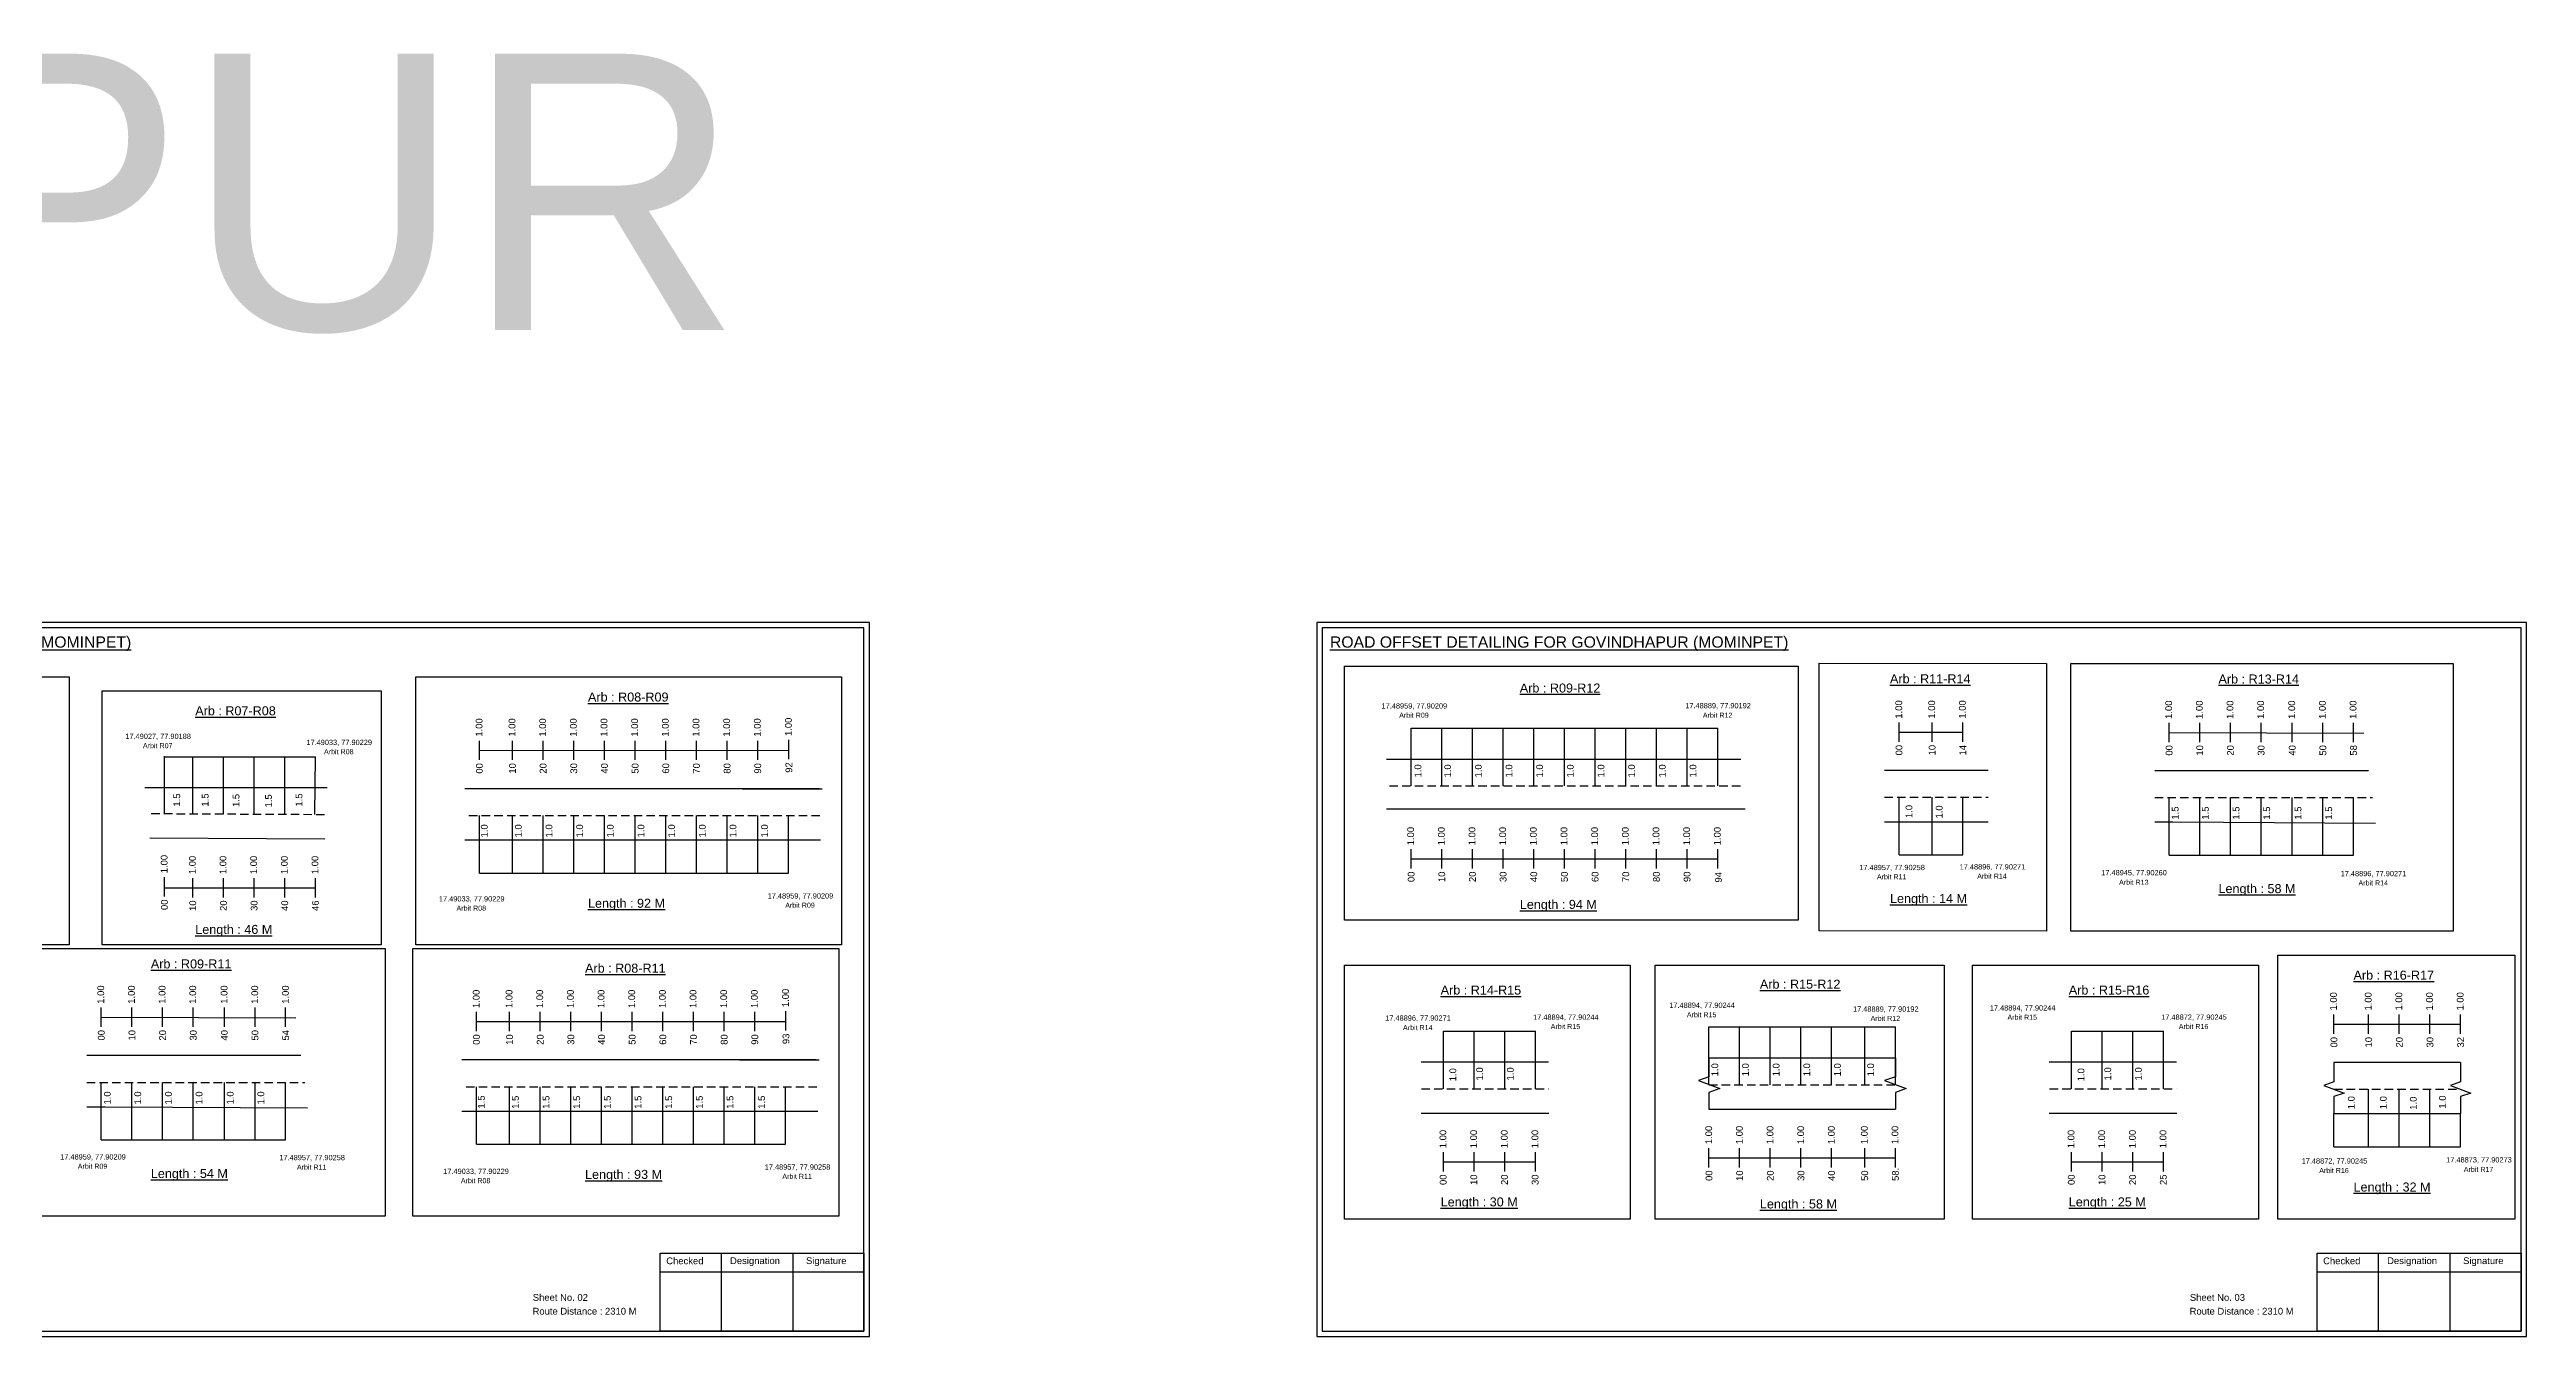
# Model space of a CAD drawing. Header units: inches. Extents: x 715 to 6358, y 46 to 1342.
# Drawn here: x 2531 to 3630, y 46 to 617 of the extents above; entities that cross this region are included whole.
import ezdxf

# ---------------------------------------------------------------- set-up
doc = ezdxf.new("R2010")
doc.units = ezdxf.units.IN
doc.header["$MEASUREMENT"] = 0
doc.linetypes.add('DASHED2', pattern=[0.375, 0.25, -0.125])
doc.layers.add('PDF_Geometry', color=7, linetype='Continuous')
doc.layers.add('PDF_Text', color=5, linetype='Continuous')
doc.styles.add('PDF Arial', font='arial.ttf')
doc.styles.get("Standard").update_dxf_attribs({"font": 'arial.ttf'})

msp = doc.modelspace()

# ---------------------------------------------------------------- linework, layer by layer
at = {"color": 217, "true_color": 0x93278f}
for p, q in [((2721.9, 301.8), (2721.9, 310.3)), ((2736.5, 301.8), (2736.5, 310.3)), ((2750.1, 301.8), (2750.1, 310.3)), ((2763.7, 301.8), (2763.7, 310.3)), ((2777.3, 301.8), (2777.3, 310.3)), ((2790.9, 301.8), (2790.9, 310.3)), ((2804.5, 301.8), (2804.5, 310.3)), ((2818.1, 301.8), (2818.1, 310.3)), ((2831.7, 301.8), (2831.7, 310.3)), ((2845.3, 301.8), (2845.3, 310.3)), ((2859.1, 302.1), (2859.1, 310.7)), ((3351.6, 309.8), (3351.6, 318.4)), ((3351.6, 314.1), (3379.8, 314.1)), ((3366.2, 309.8), (3366.2, 318.4)), ((3379.8, 309.8), (3379.8, 318.4)), ((3471.3, 309.7), (3471.3, 318.3)), ((3471.3, 314), (3557.6, 313.7)), ((3484.9, 309.7), (3484.9, 318.3)), ((3498.5, 309.7), (3498.5, 318.3)), ((3512.1, 309.7), (3512.1, 318.3)), ((3525.9, 309.7), (3525.9, 318.3)), ((3539.5, 309.7), (3539.5, 318.3)), ((3553.1, 309.7), (3553.1, 318.3)), ((2721.9, 306), (2859.1, 306.1)), ((3135.1, 253.6), (3135.1, 262.2)), ((3135.1, 257.9), (3271.1, 257.9)), ((3148.7, 253.6), (3148.7, 262.2)), ((3162.3, 253.6), (3162.3, 262.2)), ((3175.9, 253.6), (3175.9, 262.2)), ((3189.5, 253.6), (3189.5, 262.2)), ((3203.1, 253.6), (3203.1, 262.2)), ((3216.7, 253.6), (3216.7, 262.2)), ((3230.3, 253.6), (3230.3, 262.2)), ((3243.9, 253.6), (3243.9, 262.2)), ((3257.5, 253.6), (3257.5, 262.2)), ((3271.1, 253.6), (3271.1, 262.2)), ((2582.2, 241.2), (2582.2, 249.8)), ((2582.2, 245.1), (2649.1, 245.1)), ((2594.7, 240.8), (2594.7, 249.4)), ((2608.3, 240.8), (2608.3, 249.4)), ((2621.9, 240.8), (2621.9, 249.4)), ((2635.5, 240.8), (2635.5, 249.4)), ((2649.1, 240.8), (2649.1, 249.4)), ((2554.1, 183.3), (2554.1, 191.9)), ((2554.1, 187.6), (2640.4, 187.4)), ((2567.7, 183.3), (2567.7, 191.9)), ((2581.3, 183.3), (2581.3, 191.9)), ((2594.9, 183.3), (2594.9, 191.9)), ((2608.7, 183.3), (2608.7, 191.9)), ((2622.3, 183.3), (2622.3, 191.9)), ((2635.9, 183.3), (2635.9, 191.9)), ((2720.6, 181.4), (2720.6, 190)), ((2735.2, 181.4), (2735.2, 190)), ((2748.8, 181.4), (2748.8, 190)), ((2762.4, 181.4), (2762.4, 190)), ((2776, 181.4), (2776, 190)), ((2789.6, 181.4), (2789.6, 190)), ((2803.2, 181.4), (2803.2, 190)), ((2816.8, 181.4), (2816.8, 190)), ((2830.4, 181.4), (2830.4, 190)), ((2844, 181.4), (2844, 190)), ((2857.8, 181.8), (2857.8, 190.3)), ((3544.4, 180.3), (3544.4, 188.8)), ((3559.8, 180.3), (3559.8, 188.8)), ((3573.4, 180.3), (3573.4, 188.8)), ((3587, 180.3), (3587, 188.8)), ((3600.6, 180.3), (3600.6, 188.8)), ((2720.6, 185.7), (2857.8, 185.8)), ((3544.4, 184.5), (3600.6, 184.5)), ((3149.4, 119.2), (3149.4, 127.8)), ((3149.4, 123.5), (3190.2, 123.5)), ((3163, 119.2), (3163, 127.8)), ((3176.6, 119.2), (3176.6, 127.8)), ((3190.2, 119.2), (3190.2, 127.8)), ((3267.2, 121), (3267.2, 129.6)), ((3267.2, 125.3), (3349.9, 125.3)), ((3280.8, 121), (3280.8, 129.6)), ((3294.4, 121), (3294.4, 129.6)), ((3308, 121), (3308, 129.6)), ((3321.6, 121), (3321.6, 129.6)), ((3336.3, 121), (3336.3, 129.6)), ((3349.9, 121), (3349.9, 129.6)), ((3428, 119.2), (3428, 127.8)), ((3428, 123.5), (3468.8, 123.5)), ((3441.6, 119.2), (3441.6, 127.8)), ((3455.2, 119.2), (3455.2, 127.8)), ((3468.8, 119.2), (3468.8, 127.8))]:
    msp.add_line(p, q, dxfattribs=at)
at = {"color": 5}
for p, q in [((3135.1, 315.9), (3271.1, 315.9)), ((2582.2, 303.1), (2649.1, 303.1)), ((3351.6, 259.7), (3379.8, 259.7)), ((3471.3, 259.6), (3553.1, 259.6)), ((2721.9, 251.6), (2858.9, 251.6)), ((3149.4, 181.4), (3190.2, 181.4)), ((3267.2, 183.3), (3349.9, 183.3)), ((3428, 181.4), (3468.8, 181.4)), ((2554.1, 133.2), (2635.9, 133.2)), ((2720.6, 131.3), (2857.6, 131.3)), ((3544.4, 130.1), (3600.6, 130.1))]:
    msp.add_line(p, q, dxfattribs=at)
for p, q in [((3135.1, 290.3), (3135.1, 315.9)), ((3148.7, 290.3), (3148.7, 315.9)), ((3162.3, 290.3), (3162.3, 315.9)), ((3175.9, 290.3), (3175.9, 315.9)), ((3189.5, 290.3), (3189.5, 315.9)), ((3203.1, 290.3), (3203.1, 315.9)), ((3216.7, 290.3), (3216.7, 315.9)), ((3230.3, 290.3), (3230.3, 315.9)), ((3243.9, 290.3), (3243.9, 315.9)), ((3257.5, 290.3), (3257.5, 315.9)), ((3271.1, 290.3), (3271.1, 315.9)), ((2582.2, 277.8), (2582.2, 303.4)), ((2594.7, 277.8), (2594.7, 303.1)), ((2608.3, 277.7), (2608.3, 303.1)), ((2621.9, 277.8), (2621.9, 303.1)), ((2635.5, 277.5), (2635.5, 303.1)), ((2648.9, 277.6), (2649.1, 303.1)), ((3124.2, 302.2), (3281.4, 302.2)), ((3391.1, 297.1), (3345, 297.1)), ((3559.8, 297), (3464.9, 297)), ((2654.3, 289.4), (2573.4, 289.4)), ((2872.5, 289), (2715.3, 289)), ((2838.5, 289), (2873.8, 289)), ((2721.9, 251.6), (2721.9, 277.2)), ((2736.5, 251.6), (2736.5, 277.2)), ((2750.1, 251.6), (2750.1, 277.2)), ((2763.7, 251.6), (2763.7, 277.2)), ((2777.3, 251.6), (2777.3, 277.2)), ((2790.9, 251.6), (2790.9, 277.2)), ((2804.5, 251.6), (2804.5, 277.2)), ((2818.1, 251.6), (2818.1, 277.2)), ((2831.7, 251.6), (2831.7, 277.2)), ((2845.3, 251.6), (2845.3, 277.2)), ((2858.9, 251.6), (2858.9, 277.2)), ((3283.2, 280), (3124.2, 280)), ((3351.6, 259.7), (3351.6, 285.2)), ((3366.2, 259.7), (3366.2, 285.2)), ((3379.8, 259.7), (3379.8, 285.2)), ((3471.3, 259.6), (3471.3, 285.1)), ((3484.9, 259.6), (3484.9, 285.1)), ((3498.5, 259.6), (3498.5, 285.1)), ((3512.1, 259.6), (3512.1, 285.1)), ((3525.9, 259.6), (3525.9, 285.1)), ((3539.5, 259.6), (3539.5, 285.1)), ((3553.1, 259.6), (3553.1, 285.1)), ((2575.6, 267.2), (2653.3, 266.8)), ((2715.3, 266.4), (2747.4, 266.4)), ((2747.4, 266.4), (2873.2, 266.4)), ((3345, 274.4), (3377.1, 274.4)), ((3377.1, 274.4), (3391.1, 274.4)), ((3149.4, 155.9), (3149.4, 181.4)), ((3163, 155.9), (3163, 181.4)), ((3176.6, 155.9), (3176.6, 181.4)), ((3190.2, 155.9), (3190.2, 181.4)), ((3267.2, 157.7), (3267.2, 183.3)), ((3280.8, 157.7), (3280.8, 183.3)), ((3294.4, 157.7), (3294.4, 183.3)), ((3308, 157.7), (3308, 183.3)), ((3321.6, 157.7), (3321.6, 183.3)), ((3336.3, 157.7), (3336.3, 183.3)), ((3349.9, 157.7), (3349.9, 183.3)), ((3428, 155.9), (3428, 181.4)), ((3441.6, 155.9), (3441.6, 181.4)), ((3455.2, 155.9), (3455.2, 181.4)), ((3468.8, 155.9), (3468.8, 181.4)), ((2642.7, 170.6), (2547.7, 170.6)), ((2871.2, 168.7), (2714, 168.7)), ((2837.2, 168.7), (2872.5, 168.7)), ((3139.5, 167.8), (3196, 167.8)), ((3267.2, 169.6), (3349.9, 169.6)), ((3418.1, 167.8), (3474.6, 167.8)), ((3600.6, 167.5), (3544.4, 167.5)), ((2554.1, 133.2), (2554.1, 158.7)), ((2567.7, 133.2), (2567.7, 158.7)), ((2581.3, 133.2), (2581.3, 158.7)), ((2594.9, 133.2), (2594.9, 158.7)), ((2608.7, 133.2), (2608.7, 158.7)), ((2622.3, 133.2), (2622.3, 158.7)), ((2635.9, 133.2), (2635.9, 158.7)), ((2720.6, 131.3), (2720.6, 156.8)), ((2735.2, 131.3), (2735.2, 156.8)), ((2748.8, 131.3), (2748.8, 156.8)), ((2762.4, 131.3), (2762.4, 156.8)), ((2776, 131.3), (2776, 156.8)), ((2789.6, 131.3), (2789.6, 156.8)), ((2803.2, 131.3), (2803.2, 156.8)), ((2816.8, 131.3), (2816.8, 156.8)), ((2830.4, 131.3), (2830.4, 156.8)), ((2844, 131.3), (2844, 156.8)), ((2857.6, 131.3), (2857.6, 156.8)), ((3559.8, 130.1), (3559.8, 155.7)), ((3573.4, 130.1), (3573.4, 155.7)), ((3587, 130.1), (3587, 155.7)), ((2714, 146), (2746.1, 146)), ((2746.1, 146), (2871.9, 146)), ((3139.5, 145.1), (3196.2, 145)), ((3267.2, 146.9), (3349.9, 146.9)), ((3418.1, 145.1), (3474.8, 145)), ((3544.4, 144.9), (3600.6, 144.9)), ((3544.4, 130.1), (3544.4, 144.9)), ((3600.6, 130.1), (3600.6, 144.9))]:
    msp.add_line(p, q)
at = {"linetype": 'DASHED2', "ltscale": 15}
for p, q in [((3125.5, 290.3), (3281.4, 290.3)), ((2576.3, 278), (2654.6, 277.6)), ((2717.2, 277.2), (2873.5, 277.2)), ((3345, 285.2), (3391.1, 285.2)), ((3464.9, 285.1), (3561.5, 285.1)), ((2547.7, 158.7), (2644.4, 158.7)), ((2715.9, 156.8), (2872.2, 156.8)), ((3139.7, 155.9), (3196, 155.9)), ((3267.2, 157.7), (3349.9, 157.7)), ((3418.3, 155.9), (3474.6, 155.9)), ((3544.4, 155.7), (3600.6, 155.7))]:
    msp.add_line(p, q, dxfattribs=at)
for points in [[(3105.5, 343.4), (3306.7, 343.4), (3306.7, 230.7), (3105.5, 230.7)], [(3316.1, 344.7), (3416.9, 344.6), (3416.9, 225.8), (3316.1, 225.9)], [(3427.7, 344.6), (3597.3, 344.6), (3597.3, 225.8), (3427.7, 225.8)], [(2370.1, 338.6), (2539.8, 338.6), (2539.8, 219.7), (2370.1, 219.7)], [(2554.5, 332.4), (2678.3, 332.4), (2678.3, 219.7), (2554.5, 219.7)], [(2693.6, 338.6), (2882.5, 338.6), (2882.5, 219.7), (2693.6, 219.7)], [(2510.5, 218.2), (2680.1, 218.2), (2680.1, 99.4), (2510.5, 99.4)], [(2692.3, 218.2), (2881.2, 218.2), (2881.2, 99.4), (2692.3, 99.4)], [(3105.5, 210.8), (3232.3, 210.8), (3232.3, 98.1), (3105.5, 98.1)], [(3243.4, 210.8), (3371.5, 210.8), (3371.5, 98.1), (3243.4, 98.1)], [(3384.1, 210.8), (3510.9, 210.8), (3510.9, 98.1), (3384.1, 98.1)], [(3519.5, 215.1), (3624.7, 215.1), (3624.7, 98.1), (3519.5, 98.1)]]:
    msp.add_lwpolyline(points, close=True)
for points in [[(3464.9, 274.3), (3472.9, 274.3), (3562.8, 273.8)], [(2547.7, 147.9), (2555.8, 147.9), (2645.6, 147.4)]]:
    msp.add_lwpolyline(points)
at = {"linetype": 'Continuous'}
for points in [[(3267.2, 169.6), (3267.2, 161.2), (3262.5, 159.5), (3272, 156), (3267.2, 154.3), (3267.2, 146.9)], [(3349.9, 169.6), (3349.9, 161.2), (3345.1, 159.5), (3354.6, 156), (3349.9, 154.3), (3349.9, 146.9)], [(3544.4, 167.5), (3544.4, 158.9), (3539.9, 157.3), (3548.9, 154), (3544.4, 152.4), (3544.4, 144.9)], [(3600.6, 167.5), (3600.6, 158.9), (3596.1, 157.3), (3605.1, 154), (3600.6, 152.4), (3600.6, 144.9)], [(3600.6, 167.5), (3600.6, 158.9), (3596.1, 157.3), (3605.1, 154), (3600.6, 152.4), (3600.6, 144.9)]]:
    msp.add_lwpolyline(points, dxfattribs=at)
at = {"layer": 'PDF_Geometry'}
for points in [[(2358.3, 362.7), (2358.3, 46), (2894.8, 46), (2894.8, 362.7)], [(3093.3, 362.7), (3093.3, 46), (3629.8, 46), (3629.8, 362.7)], [(2360.7, 360.4), (2360.7, 48.4), (2892.4, 48.4), (2892.4, 360.4)], [(3095.7, 360.4), (3095.7, 48.4), (3627.4, 48.4), (3627.4, 360.4)]]:
    msp.add_lwpolyline(points, close=True, dxfattribs=at)
at = {"layer": 'PDF_Geometry', "color": 242, "true_color": 0xcc1f26}
for points in [[(2892.4, 48.3), (2802, 48.3), (2802, 82.9), (2892.4, 82.9)], [(3627.4, 48.3), (3537, 48.3), (3537, 82.9), (3627.4, 82.9)]]:
    msp.add_lwpolyline(points, close=True, dxfattribs=at)
for points in [[(2829, 82.9), (2829, 48.3)], [(2860.8, 82.9), (2860.8, 48.3)], [(3564, 82.9), (3564, 48.3)], [(3595.8, 82.9), (3595.8, 48.3)], [(2802, 74.6), (2892.4, 74.6)], [(3537, 74.6), (3627.4, 74.6)]]:
    msp.add_lwpolyline(points, dxfattribs=at)

# ---------------------------------------------------------------- texts
for s, height, p in [('GOVINDHAPUR', 122.535, (1564, 492.6)), ('Sheet No. 02', 3, (2745.5, 61.8)), ('Route Distance : 2310 M', 3, (2745.4, 55.7)), ('Sheet No. 03', 3, (3480.5, 61.8)), ('Route Distance : 2310 M', 3, (3480.4, 55.7))]:
    msp.add_text(s, height=height).set_placement(p)
at = {"color": 242, "true_color": 0xcd2027}
for s, height, p in [('%%UROAD OFFSET DETAILING FOR GOVINDHAPUR (MOMINPET)', 5, (2364.1, 351.6)), ('%%UROAD OFFSET DETAILING FOR GOVINDHAPUR (MOMINPET)', 5, (3099.1, 351.6)), ('%%UArb : R08-R09', 4, (2770, 327.7)), ('%%UArb : R09-R12', 4, (3183.3, 331.7)), ('%%UArb : R11-R14', 4, (3347.5, 335.8)), ('%%UArb : R13-R14', 4, (3493.2, 335.7)), ('%%UArb : R07-R08', 4, (2595.8, 321.6)), ('%%ULength : 14 M', 4, (3347.5, 238.3)), ('%%ULength : 58 M', 4, (3493.2, 242.7)), ('%%ULength : 92 M', 4, (2770, 236.2)), ('%%ULength : 94 M', 4, (3183.3, 235.7)), ('%%ULength : 46 M', 4, (2595.8, 224.6)), ('%%UArb : R09-R11', 4, (2576.1, 209.3)), ('%%UArb : R08-R11', 4, (2768.7, 207.4)), ('%%UArb : R14-R15', 4, (3148.2, 197.7)), ('%%UArb : R15-R12', 4, (3289.8, 200.3)), ('%%UArb : R15-R16', 4, (3426.8, 197.7)), ('%%UArb : R16-R17', 4, (3553.1, 204.3)), ('%%ULength : 54 M', 4, (2576.1, 116.3)), ('%%ULength : 93 M', 4, (2768.7, 115.9)), ('%%ULength : 32 M', 4, (3553.1, 110.3)), ('%%ULength : 30 M', 4, (3148.2, 103.7)), ('%%ULength : 58 M', 4, (3289.8, 102.8)), ('%%ULength : 25 M', 4, (3426.8, 103.7))]:
    msp.add_text(s, height=height, dxfattribs=at).set_placement(p)
at = {"color": 217, "true_color": 0x93278f}
for s, p in [('1.00', (2723.2, 312.1)), ('1.00', (2737.8, 312.1)), ('1.00', (2751.4, 312.1)), ('1.00', (2765, 312.1)), ('1.00', (2778.6, 312.1)), ('1.00', (2792.2, 312.1)), ('1.00', (2805.8, 312.1)), ('1.00', (2819.4, 312.1)), ('1.00', (2833, 312.1)), ('1.00', (2846.6, 312.1)), ('1.00', (2860.4, 312.4)), ('1.00', (3352.9, 320.1)), ('1.00', (3367.5, 320.1)), ('1.00', (3381.1, 320.1)), ('1.00', (3472.6, 320)), ('1.00', (3486.2, 320)), ('1.00', (3499.8, 320)), ('1.00', (3513.4, 320)), ('1.00', (3527.2, 320)), ('1.00', (3540.8, 320)), ('1.00', (3554.4, 320)), ('00', (3353, 303.8)), ('10', (3367.7, 303.8)), ('14', (3381.3, 303.8)), ('00', (3472.8, 303.7)), ('10', (3486.4, 303.7)), ('20', (3500, 303.7)), ('30', (3513.6, 303.7)), ('40', (3527.4, 303.7)), ('50', (3541, 303.7)), ('58', (3554.6, 303.7)), ('00', (2723.3, 295.7)), ('10', (2738, 295.7)), ('20', (2751.6, 295.7)), ('30', (2765.2, 295.7)), ('40', (2778.8, 295.7)), ('50', (2792.4, 295.7)), ('60', (2806, 295.7)), ('70', (2819.6, 295.7)), ('80', (2833.2, 295.7)), ('90', (2846.8, 295.7)), ('92', (2860.6, 296.1)), ('1.00', (3136.4, 263.9)), ('1.00', (3150, 263.9)), ('1.00', (3163.6, 263.9)), ('1.00', (3177.2, 263.9)), ('1.00', (3190.8, 263.9)), ('1.00', (3204.4, 263.9)), ('1.00', (3218, 263.9)), ('1.00', (3231.6, 263.9)), ('1.00', (3245.2, 263.9)), ('1.00', (3258.8, 263.9)), ('1.00', (3272.4, 263.9)), ('1.00', (2583.5, 251.5)), ('1.00', (2596, 251.1)), ('1.00', (2609.6, 251.1)), ('1.00', (2623.2, 251.1)), ('1.00', (2636.8, 251.1)), ('1.00', (2650.4, 251.1)), ('00', (3136.6, 247.6)), ('10', (3150.2, 247.6)), ('20', (3163.8, 247.6)), ('30', (3177.4, 247.6)), ('40', (3191, 247.6)), ('50', (3204.6, 247.6)), ('60', (3218.2, 247.6)), ('70', (3231.8, 247.6)), ('80', (3245.4, 247.6)), ('90', (3259, 247.6)), ('94', (3272.9, 247.4)), ('00', (2583.6, 235.2)), ('10', (2596.2, 234.8)), ('20', (2609.8, 234.8)), ('30', (2623.4, 234.8)), ('40', (2637, 234.8)), ('46', (2650.6, 234.8)), ('1.00', (2555.4, 193.6)), ('1.00', (2569, 193.6)), ('1.00', (2582.6, 193.6)), ('1.00', (2596.2, 193.6)), ('1.00', (2610.1, 193.6)), ('1.00', (2623.7, 193.6)), ('1.00', (2637.3, 193.6)), ('1.00', (2721.9, 191.7)), ('1.00', (2736.5, 191.7)), ('1.00', (2750.1, 191.7)), ('1.00', (2763.7, 191.7)), ('1.00', (2777.3, 191.7)), ('1.00', (2790.9, 191.7)), ('1.00', (2804.5, 191.7)), ('1.00', (2818.1, 191.7)), ('1.00', (2831.7, 191.7)), ('1.00', (2845.3, 191.7)), ('1.00', (2859.1, 192.1)), ('1.00', (3545.7, 190.6)), ('1.00', (3561.1, 190.6)), ('1.00', (3574.7, 190.6)), ('1.00', (3588.3, 190.6)), ('1.00', (3601.9, 190.6)), ('00', (2555.6, 177.3)), ('10', (2569.2, 177.3)), ('20', (2582.8, 177.3)), ('30', (2596.4, 177.3)), ('40', (2610.2, 177.3)), ('50', (2623.8, 177.3)), ('54', (2637.4, 177.3)), ('00', (2722, 175.4)), ('10', (2736.7, 175.4)), ('20', (2750.3, 175.4)), ('30', (2763.9, 175.4)), ('40', (2777.5, 175.4)), ('50', (2791.1, 175.4)), ('60', (2804.7, 175.4)), ('70', (2818.3, 175.4)), ('80', (2831.9, 175.4)), ('90', (2845.5, 175.4)), ('93', (2859.3, 175.7)), ('00', (3545.9, 174.2)), ('10', (3561.3, 174.2)), ('20', (3574.9, 174.2)), ('30', (3588.5, 174.2)), ('32', (3602.1, 174.2)), ('1.00', (3150.7, 129.5)), ('1.00', (3164.3, 129.5)), ('1.00', (3177.9, 129.5)), ('1.00', (3191.5, 129.5)), ('1.00', (3268.6, 131.3)), ('1.00', (3282.2, 131.3)), ('1.00', (3295.8, 131.3)), ('1.00', (3309.4, 131.3)), ('1.00', (3323, 131.3)), ('1.00', (3337.6, 131.3)), ('1.00', (3351.2, 131.3)), ('1.00', (3429.3, 129.5)), ('1.00', (3442.9, 129.5)), ('1.00', (3456.5, 129.5)), ('1.00', (3470.1, 129.5)), ('00', (3150.8, 113.2)), ('10', (3164.4, 113.2)), ('20', (3178, 113.2)), ('30', (3191.6, 113.2)), ('00', (3268.7, 115)), ('10', (3282.3, 115)), ('20', (3295.9, 115)), ('30', (3309.5, 115)), ('40', (3323.1, 115)), ('50', (3337.8, 115)), ('58.', (3351.4, 115)), ('00', (3429.4, 113.2)), ('10', (3443, 113.2)), ('20', (3456.6, 113.2)), ('25', (3470.2, 113.2))]:
    msp.add_text(s, height=3, rotation=90, dxfattribs=at).set_placement(p)
at = {"color": 5}
for s, height, p in [('17.48959, 77.90209', 2.34, (3122, 324.6)), ('Arbit R09', 2.25, (3129.8, 320.5)), ('17.48889, 77.90192', 2.34, (3256.7, 324.7)), ('Arbit R12', 2.25, (3264.5, 320.5)), ('17.49027, 77.90188', 2.34, (2564.8, 311.1)), ('Arbit R07', 2.25, (2572.6, 307)), ('17.49033, 77.90229', 2.34, (2645.1, 308.4)), ('Arbit R08', 2.25, (2652.9, 304.3)), ('17.48957, 77.90258', 2.34, (3333.9, 252.9)), ('17.48896, 77.90271', 2.34, (3378.4, 253.2)), ('17.48945, 77.90260', 2.34, (3441.2, 250.6)), ('17.48959, 77.90209', 2.34, (2849.7, 240.3)), ('Arbit R11', 2.25, (3341.7, 248.8)), ('Arbit R14', 2.25, (3386.2, 249.1)), ('Arbit R13', 2.25, (3449.1, 246.4)), ('17.48896, 77.90271', 2.34, (3547.4, 250.2)), ('Arbit R14', 2.25, (3555.3, 246.1)), ('17.49033, 77.90229', 2.34, (2703.9, 239)), ('Arbit R08', 2.25, (2711.7, 234.9)), ('Arbit R09', 2.25, (2857.5, 236.2)), ('17.48896, 77.90271', 2.34, (3123.6, 186.1)), ('17.48894, 77.90244', 2.34, (3189.2, 186.5)), ('17.48894, 77.90244', 2.34, (3249.6, 191.8)), ('Arbit R15', 2.25, (3257.4, 187.6)), ('17.48889, 77.90192', 2.34, (3331.1, 190.1)), ('Arbit R12', 2.25, (3338.9, 186)), ('17.48894, 77.90244', 2.34, (3391.8, 190.6)), ('Arbit R15', 2.25, (3399.6, 186.5)), ('17.48872, 77.90245', 2.34, (3467.8, 186.5)), ('Arbit R14', 2.25, (3131.5, 181.9)), ('Arbit R15', 2.25, (3197, 182.4)), ('Arbit R16', 2.25, (3475.6, 182.4)), ('17.48959, 77.90209', 2.34, (2535.9, 124.5)), ('Arbit R09', 2.25, (2543.7, 120.4)), ('17.48957, 77.90258', 2.34, (2633.1, 124.2)), ('Arbit R11', 2.25, (2640.9, 120)), ('17.48957, 77.90258', 2.34, (2848.4, 120)), ('17.48872, 77.90245', 2.34, (3530.1, 122.7)), ('Arbit R16', 2.25, (3537.9, 118.5)), ('17.48873, 77.90273', 2.34, (3594.2, 123.2)), ('Arbit R17', 2.25, (3602, 119)), ('17.49033, 77.90229', 2.34, (2705.8, 118.1)), ('Arbit R08', 2.25, (2713.6, 114)), ('Arbit R11', 2.25, (2856.2, 115.9))]:
    msp.add_text(s, height=height, dxfattribs=at).set_placement(p)
for s, p in [('1.0', (3139.6, 294)), ('1.0', (3152.8, 294)), ('1.0', (3166.4, 294)), ('1.0', (3180, 294)), ('1.0', (3193.6, 294)), ('1.0', (3207.2, 294)), ('1.0', (3220.8, 294)), ('1.0', (3234.4, 294)), ('1.0', (3248, 294)), ('1.0', (3261.6, 294)), ('1.5', (2589.1, 281.1)), ('1.5', (2601.7, 281.1)), ('1.5', (2615.4, 280.9)), ('1.5', (2629.8, 280.7)), ('1.5', (2643.3, 281.1)), ('1.0', (3357.4, 276)), ('1.0', (3370.8, 275.8)), ('1.5', (3475.5, 275.3)), ('1.5', (3488.9, 275.3)), ('1.5', (3502.5, 275.3)), ('1.5', (3516.1, 275.3)), ('1.5', (3530, 275.3)), ('1.5', (3543.6, 275.3)), ('1.0', (2725.5, 267.4)), ('1.0', (2740.6, 267.4)), ('1.0', (2754.2, 267.4)), ('1.0', (2767.8, 267.4)), ('1.0', (2781.4, 267.4)), ('1.0', (2795, 267.4)), ('1.0', (2808.6, 267.4)), ('1.0', (2822.2, 267.4)), ('1.0', (2835.8, 267.4)), ('1.0', (2849.8, 267.4)), ('1.0', (3155.1, 159.2)), ('1.0', (3167, 159.6)), ('1.0', (3180.6, 159.6)), ('1.0', (3271.3, 161.4)), ('1.0', (3284.9, 161.4)), ('1.0', (3298.5, 161.4)), ('1.0', (3312.1, 161.4)), ('1.0', (3325.7, 161.4)), ('1.0', (3340.4, 161.4)), ('1.0', (3433.7, 159.2)), ('1.0', (3445.6, 159.6)), ('1.0', (3459.2, 159.6)), ('1.0', (2558.3, 148.9)), ('1.0', (2571.8, 148.9)), ('1.0', (2585.4, 148.9)), ('1.0', (2599, 148.9)), ('1.0', (2612.8, 148.9)), ('1.0', (2626.4, 148.9)), ('1.5', (2724.2, 147.1)), ('1.5', (2739.3, 147)), ('1.5', (2752.9, 147)), ('1.5', (2766.5, 147)), ('1.5', (2780.1, 147)), ('1.5', (2793.7, 147)), ('1.5', (2807.3, 147)), ('1.5', (2820.9, 147)), ('1.5', (2834.5, 147)), ('1.5', (2848.5, 147)), ('1.0', (3553.6, 146.8)), ('1.0', (3567.8, 146.8)), ('1.0', (3581.1, 146.6)), ('1.0', (3594, 147.1))]:
    msp.add_text(s, height=3, rotation=90).set_placement(p)
at = {"layer": 'PDF_Text', "color": 7, "attachment_point": 7, "style": 'PDF Arial'}
for s, insert, char_height in [('Checked', (2804.7, 78), 3), ('Designation', (2833, 77.2), 3.001), ('Signature', (2866.7, 77.2), 3), ('Checked', (3539.6, 78), 3), ('Designation', (3568, 77.2), 3.001), ('Signature', (3601.7, 77.2), 3)]:
    msp.add_mtext(s, dxfattribs=dict(at, insert=insert, char_height=char_height))

doc.saveas('drawing.dxf')
